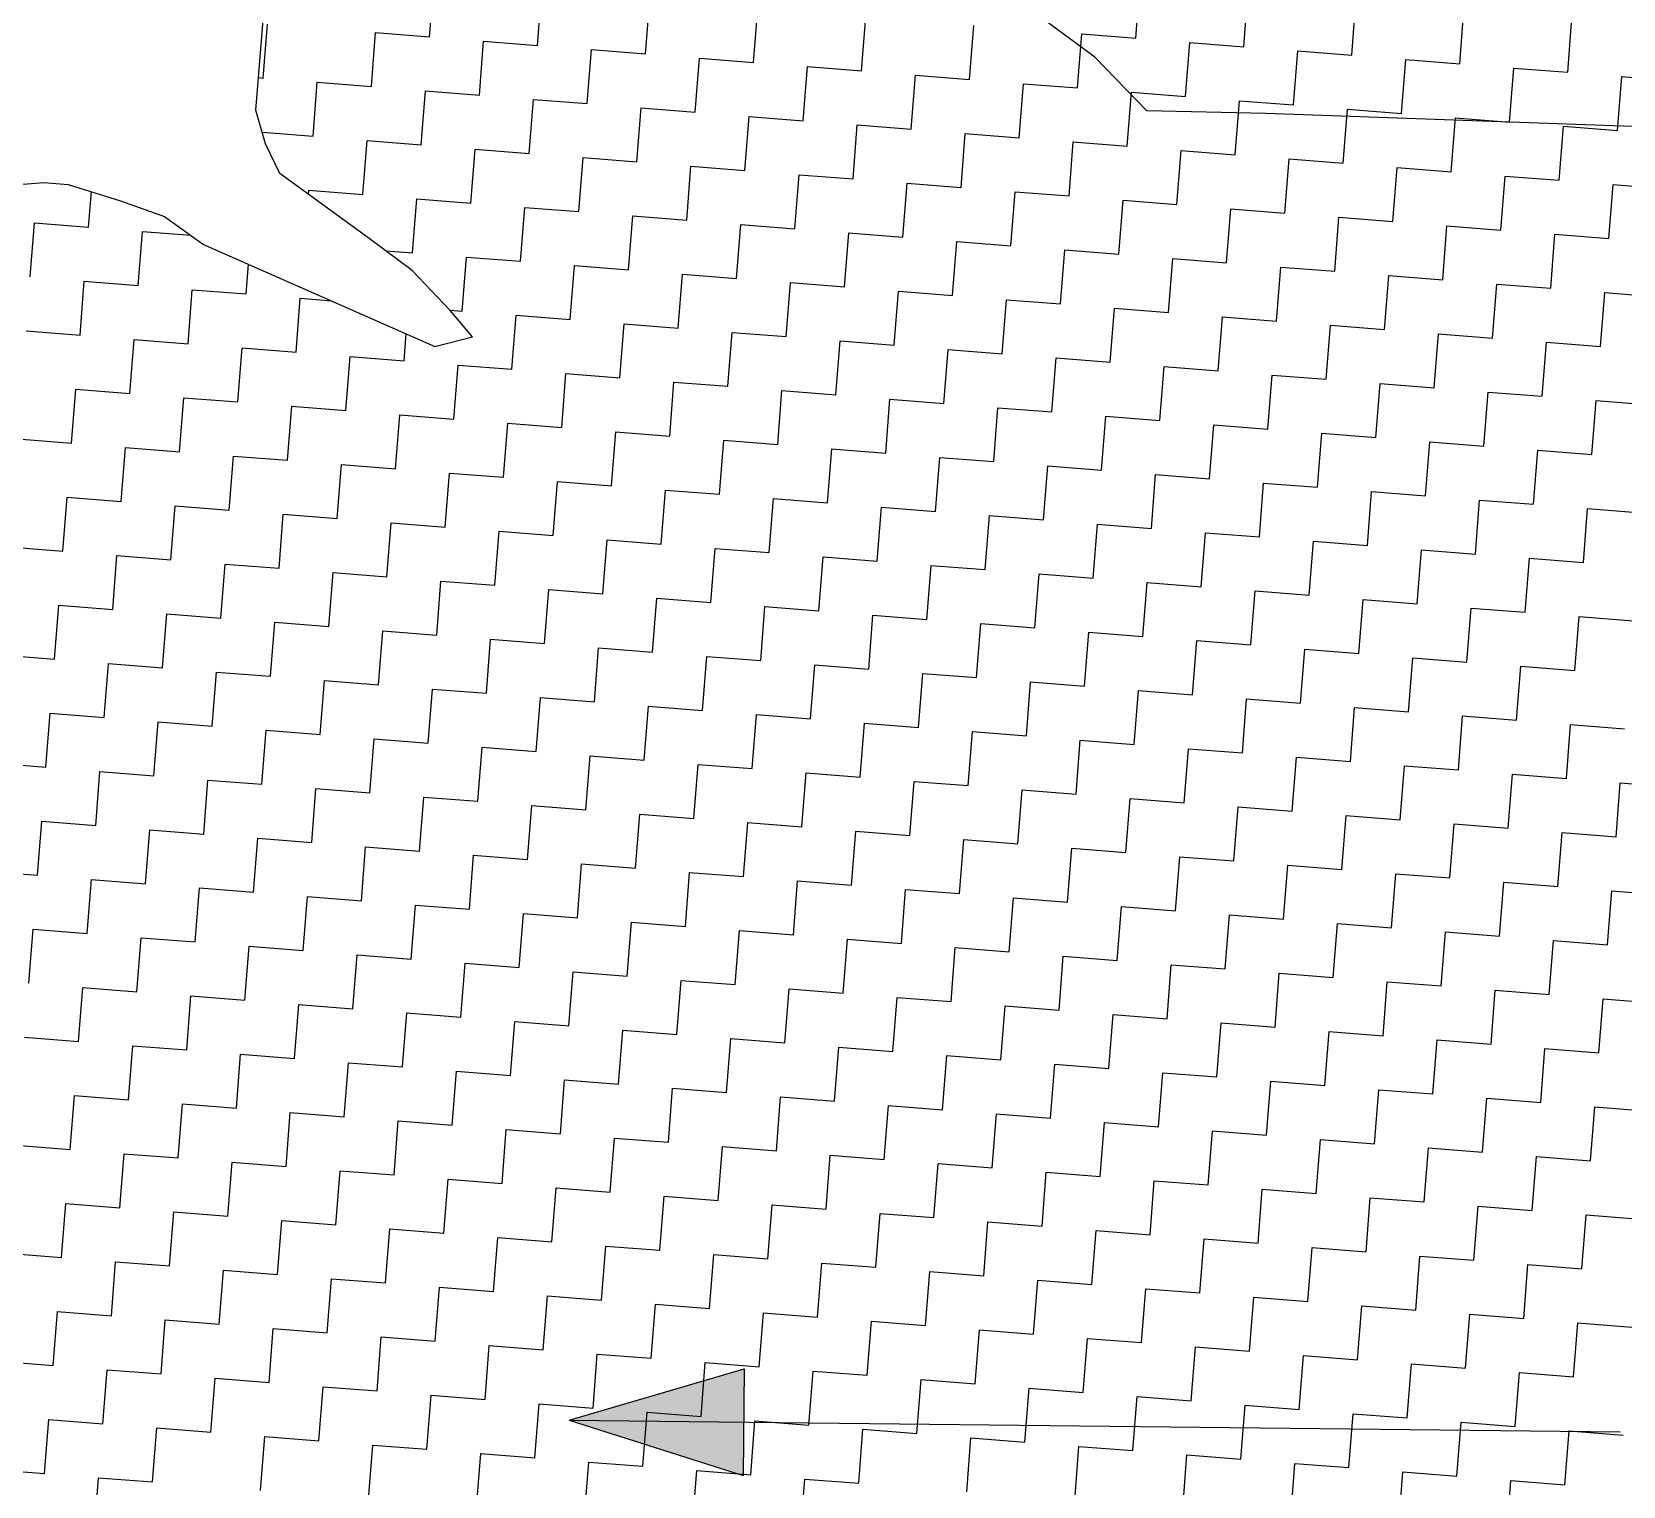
# Model space of a CAD drawing. Header units: metres. Extents: x 292752 to 294952, y 2098977 to 2102453.
# Drawn here: x 294593.3 to 294777.5, y 2100037.6 to 2100206 of the extents above; entities that cross this region are included whole.
import ezdxf

# ---------------------------------------------------------------- set-up
doc = ezdxf.new("R2010")
doc.units = ezdxf.units.M
doc.layers.add('LINE_WATER', color=4, linetype='Continuous')
doc.layers.add('POLY_HATCH', color=12, linetype='Continuous')

msp = doc.modelspace()

# ---------------------------------------------------------------- hatches: boundary and pattern name
h = msp.add_hatch(color=256)
h.paths.add_polyline_path([(294675.69, 2100045.04), (294675.75, 2100051.22), (294655.49, 2100045.27)])
h.paths.add_polyline_path([(294655.49, 2100045.27), (294675.62, 2100038.87), (294675.69, 2100045.04)])

# ---------------------------------------------------------------- linework, layer by layer
for p, q in [((294655.49, 2100045.27), (294675.75, 2100051.22)), ((294675.75, 2100051.22), (294675.62, 2100038.87)), ((294655.49, 2100045.27), (294777.17, 2100043.93)), ((294655.49, 2100045.27), (294675.62, 2100038.87))]:
    msp.add_line(p, q)
at = {"layer": 'LINE_WATER'}
for p, q in [((294716.35, 2100203.05), (294702.96, 2100212.9)), ((294722.37, 2100196.83), (294716.35, 2100203.05)), ((294736.12, 2100196.51), (294722.37, 2100196.83)), ((294779.65, 2100194.99), (294736.12, 2100196.51))]:
    msp.add_line(p, q, dxfattribs=at)
at = {"layer": 'POLY_HATCH', "linetype": 'Continuous'}
for p, q in [((294639.33, 2100205.4), (294639.82, 2100211.65)), ((294651.83, 2100204.41), (294652.32, 2100210.66)), ((294721.08, 2100205.24), (294721.57, 2100211.49)), ((294733.58, 2100204.25), (294734.07, 2100210.5)), ((294664.33, 2100203.42), (294664.82, 2100209.68)), ((294676.83, 2100202.44), (294677.32, 2100208.69)), ((294746.08, 2100203.26), (294746.57, 2100209.51)), ((294758.58, 2100202.28), (294759.07, 2100208.53)), ((294620.08, 2100200.63), (294620.58, 2100206.88)), ((294689.33, 2100201.45), (294689.83, 2100207.7)), ((294701.83, 2100200.47), (294702.33, 2100206.72)), ((294771.08, 2100201.29), (294771.57, 2100207.54)), ((294632.59, 2100199.64), (294633.08, 2100205.89)), ((294633.08, 2100205.89), (294639.33, 2100205.4)), ((294645.09, 2100198.65), (294645.58, 2100204.9)), ((294645.58, 2100204.9), (294651.83, 2100204.41)), ((294714.33, 2100199.48), (294714.83, 2100205.73)), ((294714.83, 2100205.73), (294721.08, 2100205.24)), ((294726.83, 2100198.49), (294727.33, 2100204.74)), ((294727.33, 2100204.74), (294733.58, 2100204.25)), ((294657.59, 2100197.67), (294658.08, 2100203.92)), ((294658.08, 2100203.92), (294664.33, 2100203.42)), ((294670.09, 2100196.68), (294670.58, 2100202.93)), ((294670.58, 2100202.93), (294676.83, 2100202.44)), ((294739.34, 2100197.51), (294739.83, 2100203.76)), ((294739.83, 2100203.76), (294746.08, 2100203.26)), ((294751.84, 2100196.52), (294752.33, 2100202.77)), ((294752.33, 2100202.77), (294758.58, 2100202.28)), ((294619.53, 2100200.67), (294620.08, 2100200.63)), ((294682.59, 2100195.69), (294683.08, 2100201.95)), ((294683.08, 2100201.95), (294689.33, 2100201.45)), ((294695.09, 2100194.71), (294695.58, 2100200.96)), ((294695.58, 2100200.96), (294701.83, 2100200.47)), ((294764.34, 2100195.53), (294764.83, 2100201.78)), ((294764.83, 2100201.78), (294771.08, 2100201.29)), ((294776.84, 2100194.55), (294777.33, 2100200.8)), ((294777.33, 2100200.8), (294783.58, 2100200.3)), ((294625.84, 2100193.88), (294626.33, 2100200.13)), ((294626.33, 2100200.13), (294632.59, 2100199.64)), ((294638.34, 2100192.9), (294638.84, 2100199.15)), ((294638.84, 2100199.15), (294645.09, 2100198.65)), ((294707.59, 2100193.72), (294708.08, 2100199.97)), ((294708.08, 2100199.97), (294714.33, 2100199.48)), ((294720.09, 2100192.74), (294720.58, 2100198.99)), ((294720.58, 2100198.99), (294726.83, 2100198.49)), ((294650.84, 2100191.91), (294651.34, 2100198.16)), ((294651.34, 2100198.16), (294657.59, 2100197.67)), ((294663.34, 2100190.92), (294663.84, 2100197.17)), ((294663.84, 2100197.17), (294670.09, 2100196.68)), ((294732.59, 2100191.75), (294733.08, 2100198)), ((294733.08, 2100198), (294739.34, 2100197.51)), ((294745.09, 2100190.76), (294745.59, 2100197.01)), ((294745.59, 2100197.01), (294751.84, 2100196.52)), ((294675.84, 2100189.94), (294676.34, 2100196.19)), ((294676.34, 2100196.19), (294682.59, 2100195.69)), ((294688.35, 2100188.95), (294688.84, 2100195.2)), ((294688.84, 2100195.2), (294695.09, 2100194.71)), ((294757.59, 2100189.78), (294758.09, 2100196.03)), ((294758.09, 2100196.03), (294764.34, 2100195.53)), ((294619.97, 2100194.35), (294625.84, 2100193.88)), ((294631.6, 2100187.14), (294632.09, 2100193.39)), ((294632.09, 2100193.39), (294638.34, 2100192.9)), ((294700.85, 2100187.96), (294701.34, 2100194.21)), ((294701.34, 2100194.21), (294707.59, 2100193.72)), ((294713.35, 2100186.98), (294713.84, 2100193.23)), ((294713.84, 2100193.23), (294720.09, 2100192.74)), ((294770.09, 2100188.79), (294770.59, 2100195.04)), ((294770.59, 2100195.04), (294776.84, 2100194.55)), ((294644.1, 2100186.15), (294644.59, 2100192.4)), ((294644.59, 2100192.4), (294650.84, 2100191.91)), ((294656.6, 2100185.17), (294657.09, 2100191.42)), ((294657.09, 2100191.42), (294663.34, 2100190.92)), ((294725.85, 2100185.99), (294726.34, 2100192.24)), ((294726.34, 2100192.24), (294732.59, 2100191.75)), ((294669.1, 2100184.18), (294669.59, 2100190.43)), ((294669.59, 2100190.43), (294675.84, 2100189.94)), ((294738.35, 2100185), (294738.84, 2100191.26)), ((294738.84, 2100191.26), (294745.09, 2100190.76)), ((294750.85, 2100184.02), (294751.34, 2100190.27)), ((294751.34, 2100190.27), (294757.59, 2100189.78)), ((294681.6, 2100183.19), (294682.1, 2100189.44)), ((294682.1, 2100189.44), (294688.35, 2100188.95)), ((294694.1, 2100182.21), (294694.6, 2100188.46)), ((294694.6, 2100188.46), (294700.85, 2100187.96)), ((294763.35, 2100183.03), (294763.84, 2100189.28)), ((294763.84, 2100189.28), (294770.09, 2100188.79)), ((294775.85, 2100182.05), (294776.34, 2100188.3)), ((294776.34, 2100188.3), (294782.59, 2100187.8)), ((294599.85, 2100183.36), (294600.18, 2100187.48)), ((294625.31, 2100187.16), (294625.35, 2100187.63)), ((294625.35, 2100187.63), (294631.6, 2100187.14)), ((294637.36, 2100180.4), (294637.85, 2100186.65)), ((294637.85, 2100186.65), (294644.1, 2100186.15)), ((294706.6, 2100181.22), (294707.1, 2100187.47)), ((294707.1, 2100187.47), (294713.35, 2100186.98)), ((294719.1, 2100180.23), (294719.6, 2100186.48)), ((294719.6, 2100186.48), (294725.85, 2100185.99)), ((294649.86, 2100179.41), (294650.35, 2100185.66)), ((294650.35, 2100185.66), (294656.6, 2100185.17)), ((294662.36, 2100178.42), (294662.85, 2100184.67)), ((294662.85, 2100184.67), (294669.1, 2100184.18)), ((294731.6, 2100179.25), (294732.1, 2100185.5)), ((294732.1, 2100185.5), (294738.35, 2100185)), ((294744.11, 2100178.26), (294744.6, 2100184.51)), ((294744.6, 2100184.51), (294750.85, 2100184.02)), ((294593.11, 2100177.6), (294593.6, 2100183.85)), ((294593.6, 2100183.85), (294599.85, 2100183.36)), ((294605.61, 2100176.61), (294606.1, 2100182.86)), ((294606.1, 2100182.86), (294611.68, 2100182.42)), ((294674.86, 2100177.44), (294675.35, 2100183.69)), ((294675.35, 2100183.69), (294681.6, 2100183.19)), ((294687.36, 2100176.45), (294687.85, 2100182.7)), ((294687.85, 2100182.7), (294694.1, 2100182.21)), ((294756.61, 2100177.27), (294757.1, 2100183.53)), ((294757.1, 2100183.53), (294763.35, 2100183.03)), ((294769.11, 2100176.29), (294769.6, 2100182.54)), ((294769.6, 2100182.54), (294775.85, 2100182.05)), ((294634.25, 2100180.64), (294637.36, 2100180.4)), ((294699.86, 2100175.46), (294700.35, 2100181.71)), ((294700.35, 2100181.71), (294706.6, 2100181.22)), ((294712.36, 2100174.48), (294712.85, 2100180.73)), ((294712.85, 2100180.73), (294719.1, 2100180.23)), ((294618.11, 2100175.63), (294618.38, 2100179.07)), ((294643.11, 2100173.65), (294643.61, 2100179.9)), ((294643.61, 2100179.9), (294649.86, 2100179.41)), ((294655.61, 2100172.67), (294656.11, 2100178.92)), ((294656.11, 2100178.92), (294662.36, 2100178.42)), ((294724.86, 2100173.49), (294725.35, 2100179.74)), ((294725.35, 2100179.74), (294731.6, 2100179.25)), ((294737.36, 2100172.5), (294737.86, 2100178.75)), ((294737.86, 2100178.75), (294744.11, 2100178.26)), ((294598.87, 2100170.86), (294599.36, 2100177.11)), ((294599.36, 2100177.11), (294605.61, 2100176.61)), ((294668.11, 2100171.68), (294668.61, 2100177.93)), ((294668.61, 2100177.93), (294674.86, 2100177.44)), ((294680.62, 2100170.69), (294681.11, 2100176.94)), ((294681.11, 2100176.94), (294687.36, 2100176.45)), ((294749.86, 2100171.52), (294750.36, 2100177.77)), ((294750.36, 2100177.77), (294756.61, 2100177.27)), ((294762.36, 2100170.53), (294762.86, 2100176.78)), ((294762.86, 2100176.78), (294769.11, 2100176.29)), ((294611.37, 2100169.87), (294611.86, 2100176.12)), ((294611.86, 2100176.12), (294618.11, 2100175.63)), ((294623.87, 2100168.88), (294624.36, 2100175.13)), ((294624.36, 2100175.13), (294627.96, 2100174.85)), ((294693.12, 2100169.71), (294693.61, 2100175.96)), ((294693.61, 2100175.96), (294699.86, 2100175.46)), ((294705.62, 2100168.72), (294706.11, 2100174.97)), ((294706.11, 2100174.97), (294712.36, 2100174.48)), ((294774.86, 2100169.54), (294775.36, 2100175.79)), ((294775.36, 2100175.79), (294781.61, 2100175.3)), ((294641.65, 2100173.77), (294643.11, 2100173.65)), ((294648.87, 2100166.91), (294649.36, 2100173.16)), ((294649.36, 2100173.16), (294655.61, 2100172.67)), ((294718.12, 2100167.73), (294718.61, 2100173.98)), ((294718.61, 2100173.98), (294724.86, 2100173.49)), ((294730.62, 2100166.75), (294731.11, 2100173)), ((294731.11, 2100173), (294737.36, 2100172.5)), ((294592.62, 2100171.35), (294598.87, 2100170.86)), ((294661.37, 2100165.92), (294661.86, 2100172.17)), ((294661.86, 2100172.17), (294668.11, 2100171.68)), ((294673.87, 2100164.94), (294674.36, 2100171.19)), ((294674.36, 2100171.19), (294680.62, 2100170.69)), ((294743.12, 2100165.76), (294743.61, 2100172.01)), ((294743.61, 2100172.01), (294749.86, 2100171.52)), ((294604.62, 2100164.11), (294605.12, 2100170.36)), ((294605.12, 2100170.36), (294611.37, 2100169.87)), ((294617.12, 2100163.13), (294617.62, 2100169.38)), ((294617.62, 2100169.38), (294623.87, 2100168.88)), ((294636.37, 2100167.9), (294636.62, 2100171.04)), ((294686.37, 2100163.95), (294686.87, 2100170.2)), ((294686.87, 2100170.2), (294693.12, 2100169.71)), ((294755.62, 2100164.77), (294756.11, 2100171.02)), ((294756.11, 2100171.02), (294762.36, 2100170.53)), ((294768.12, 2100163.79), (294768.61, 2100170.04)), ((294768.61, 2100170.04), (294774.86, 2100169.54)), ((294629.63, 2100162.14), (294630.12, 2100168.39)), ((294630.12, 2100168.39), (294636.37, 2100167.9)), ((294698.87, 2100162.96), (294699.37, 2100169.21)), ((294699.37, 2100169.21), (294705.62, 2100168.72)), ((294711.37, 2100161.98), (294711.87, 2100168.23)), ((294711.87, 2100168.23), (294718.12, 2100167.73)), ((294642.13, 2100161.15), (294642.62, 2100167.4)), ((294642.62, 2100167.4), (294648.87, 2100166.91)), ((294654.63, 2100160.17), (294655.12, 2100166.42)), ((294655.12, 2100166.42), (294661.37, 2100165.92)), ((294723.87, 2100160.99), (294724.37, 2100167.24)), ((294724.37, 2100167.24), (294730.62, 2100166.75)), ((294736.38, 2100160), (294736.87, 2100166.25)), ((294736.87, 2100166.25), (294743.12, 2100165.76)), ((294597.88, 2100158.35), (294598.37, 2100164.61)), ((294598.37, 2100164.61), (294604.62, 2100164.11)), ((294667.13, 2100159.18), (294667.62, 2100165.43)), ((294667.62, 2100165.43), (294673.87, 2100164.94)), ((294679.63, 2100158.19), (294680.12, 2100164.44)), ((294680.12, 2100164.44), (294686.37, 2100163.95)), ((294748.88, 2100159.02), (294749.37, 2100165.27)), ((294749.37, 2100165.27), (294755.62, 2100164.77)), ((294761.38, 2100158.03), (294761.87, 2100164.28)), ((294761.87, 2100164.28), (294768.12, 2100163.79)), ((294610.38, 2100157.37), (294610.87, 2100163.62)), ((294610.87, 2100163.62), (294617.12, 2100163.13)), ((294622.88, 2100156.38), (294623.38, 2100162.63)), ((294623.38, 2100162.63), (294629.63, 2100162.14)), ((294692.13, 2100157.21), (294692.62, 2100163.46)), ((294692.62, 2100163.46), (294698.87, 2100162.96)), ((294704.63, 2100156.22), (294705.12, 2100162.47)), ((294705.12, 2100162.47), (294711.37, 2100161.98)), ((294773.88, 2100157.04), (294774.37, 2100163.29)), ((294774.37, 2100163.29), (294780.62, 2100162.8)), ((294635.38, 2100155.4), (294635.88, 2100161.65)), ((294635.88, 2100161.65), (294642.13, 2100161.15)), ((294647.88, 2100154.41), (294648.38, 2100160.66)), ((294648.38, 2100160.66), (294654.63, 2100160.17)), ((294717.13, 2100155.23), (294717.62, 2100161.48)), ((294717.62, 2100161.48), (294723.87, 2100160.99)), ((294729.63, 2100154.25), (294730.13, 2100160.5)), ((294730.13, 2100160.5), (294736.38, 2100160)), ((294591.63, 2100158.85), (294597.88, 2100158.35)), ((294660.38, 2100153.42), (294660.88, 2100159.67)), ((294660.88, 2100159.67), (294667.13, 2100159.18)), ((294672.89, 2100152.44), (294673.38, 2100158.69)), ((294673.38, 2100158.69), (294679.63, 2100158.19)), ((294742.13, 2100153.26), (294742.63, 2100159.51)), ((294742.63, 2100159.51), (294748.88, 2100159.02)), ((294754.63, 2100152.27), (294755.13, 2100158.52)), ((294755.13, 2100158.52), (294761.38, 2100158.03)), ((294603.64, 2100151.61), (294604.13, 2100157.86)), ((294604.13, 2100157.86), (294610.38, 2100157.37)), ((294616.14, 2100150.62), (294616.63, 2100156.87)), ((294616.63, 2100156.87), (294622.88, 2100156.38)), ((294685.39, 2100151.45), (294685.88, 2100157.7)), ((294685.88, 2100157.7), (294692.13, 2100157.21)), ((294697.89, 2100150.46), (294698.38, 2100156.71)), ((294698.38, 2100156.71), (294704.63, 2100156.22)), ((294767.13, 2100151.29), (294767.63, 2100157.54)), ((294767.63, 2100157.54), (294773.88, 2100157.04)), ((294628.64, 2100149.64), (294629.13, 2100155.89)), ((294629.13, 2100155.89), (294635.38, 2100155.4)), ((294641.14, 2100148.65), (294641.63, 2100154.9)), ((294641.63, 2100154.9), (294647.88, 2100154.41)), ((294710.39, 2100149.48), (294710.88, 2100155.73)), ((294710.88, 2100155.73), (294717.13, 2100155.23)), ((294722.89, 2100148.49), (294723.38, 2100154.74)), ((294723.38, 2100154.74), (294729.63, 2100154.25)), ((294653.64, 2100147.66), (294654.13, 2100153.92)), ((294654.13, 2100153.92), (294660.38, 2100153.42)), ((294666.14, 2100146.68), (294666.63, 2100152.93)), ((294666.63, 2100152.93), (294672.89, 2100152.44)), ((294735.39, 2100147.5), (294735.88, 2100153.75)), ((294735.88, 2100153.75), (294742.13, 2100153.26)), ((294747.89, 2100146.52), (294748.38, 2100152.77)), ((294748.38, 2100152.77), (294754.63, 2100152.27)), ((294596.89, 2100145.85), (294597.39, 2100152.1)), ((294597.39, 2100152.1), (294603.64, 2100151.61)), ((294609.39, 2100144.87), (294609.89, 2100151.12)), ((294609.89, 2100151.12), (294616.14, 2100150.62)), ((294678.64, 2100145.69), (294679.14, 2100151.94)), ((294679.14, 2100151.94), (294685.39, 2100151.45)), ((294691.14, 2100144.71), (294691.64, 2100150.96)), ((294691.64, 2100150.96), (294697.89, 2100150.46)), ((294760.39, 2100145.53), (294760.88, 2100151.78)), ((294760.88, 2100151.78), (294767.13, 2100151.29)), ((294621.9, 2100143.88), (294622.39, 2100150.13)), ((294622.39, 2100150.13), (294628.64, 2100149.64)), ((294634.4, 2100142.89), (294634.89, 2100149.14)), ((294634.89, 2100149.14), (294641.14, 2100148.65)), ((294703.64, 2100143.72), (294704.14, 2100149.97)), ((294704.14, 2100149.97), (294710.39, 2100149.48)), ((294772.89, 2100144.54), (294773.38, 2100150.79)), ((294773.38, 2100150.79), (294779.63, 2100150.3)), ((294646.9, 2100141.91), (294647.39, 2100148.16)), ((294647.39, 2100148.16), (294653.64, 2100147.66)), ((294659.4, 2100140.92), (294659.89, 2100147.17)), ((294659.89, 2100147.17), (294666.14, 2100146.68)), ((294716.14, 2100142.73), (294716.64, 2100148.98)), ((294716.64, 2100148.98), (294722.89, 2100148.49)), ((294728.65, 2100141.75), (294729.14, 2100148)), ((294729.14, 2100148), (294735.39, 2100147.5)), ((294590.64, 2100146.35), (294596.89, 2100145.85)), ((294602.65, 2100139.11), (294603.14, 2100145.36)), ((294603.14, 2100145.36), (294609.39, 2100144.87)), ((294671.9, 2100139.93), (294672.39, 2100146.18)), ((294672.39, 2100146.18), (294678.64, 2100145.69)), ((294741.15, 2100140.76), (294741.64, 2100147.01)), ((294741.64, 2100147.01), (294747.89, 2100146.52)), ((294753.65, 2100139.77), (294754.14, 2100146.02)), ((294754.14, 2100146.02), (294760.39, 2100145.53)), ((294615.15, 2100138.12), (294615.65, 2100144.37)), ((294615.65, 2100144.37), (294621.9, 2100143.88)), ((294684.4, 2100138.95), (294684.89, 2100145.2)), ((294684.89, 2100145.2), (294691.14, 2100144.71)), ((294696.9, 2100137.96), (294697.39, 2100144.21)), ((294697.39, 2100144.21), (294703.64, 2100143.72)), ((294766.15, 2100138.79), (294766.64, 2100145.04)), ((294766.64, 2100145.04), (294772.89, 2100144.54)), ((294627.65, 2100137.14), (294628.15, 2100143.39)), ((294628.15, 2100143.39), (294634.4, 2100142.89)), ((294640.15, 2100136.15), (294640.65, 2100142.4)), ((294640.65, 2100142.4), (294646.9, 2100141.91)), ((294709.4, 2100136.97), (294709.89, 2100143.23)), ((294709.89, 2100143.23), (294716.14, 2100142.73)), ((294721.9, 2100135.99), (294722.39, 2100142.24)), ((294722.39, 2100142.24), (294728.65, 2100141.75)), ((294652.65, 2100135.16), (294653.15, 2100141.41)), ((294653.15, 2100141.41), (294659.4, 2100140.92)), ((294665.15, 2100134.18), (294665.65, 2100140.43)), ((294665.65, 2100140.43), (294671.9, 2100139.93)), ((294734.4, 2100135), (294734.9, 2100141.25)), ((294734.9, 2100141.25), (294741.15, 2100140.76)), ((294746.9, 2100134.02), (294747.4, 2100140.27)), ((294747.4, 2100140.27), (294753.65, 2100139.77)), ((294595.91, 2100133.35), (294596.4, 2100139.6)), ((294596.4, 2100139.6), (294602.65, 2100139.11)), ((294608.41, 2100132.37), (294608.9, 2100138.62)), ((294608.9, 2100138.62), (294615.15, 2100138.12)), ((294677.66, 2100133.19), (294678.15, 2100139.44)), ((294678.15, 2100139.44), (294684.4, 2100138.95)), ((294690.16, 2100132.2), (294690.65, 2100138.45)), ((294690.65, 2100138.45), (294696.9, 2100137.96)), ((294759.4, 2100133.03), (294759.9, 2100139.28)), ((294759.9, 2100139.28), (294766.15, 2100138.79)), ((294771.9, 2100132.04), (294772.4, 2100138.29)), ((294772.4, 2100138.29), (294778.65, 2100137.8)), ((294620.91, 2100131.38), (294621.4, 2100137.63)), ((294621.4, 2100137.63), (294627.65, 2100137.14)), ((294633.41, 2100130.39), (294633.9, 2100136.64)), ((294633.9, 2100136.64), (294640.15, 2100136.15)), ((294702.66, 2100131.22), (294703.15, 2100137.47)), ((294703.15, 2100137.47), (294709.4, 2100136.97)), ((294715.16, 2100130.23), (294715.65, 2100136.48)), ((294715.65, 2100136.48), (294721.9, 2100135.99)), ((294645.91, 2100129.41), (294646.4, 2100135.66)), ((294646.4, 2100135.66), (294652.65, 2100135.16)), ((294658.41, 2100128.42), (294658.9, 2100134.67)), ((294658.9, 2100134.67), (294665.15, 2100134.18)), ((294727.66, 2100129.24), (294728.15, 2100135.5)), ((294728.15, 2100135.5), (294734.4, 2100135)), ((294740.16, 2100128.26), (294740.65, 2100134.51)), ((294740.65, 2100134.51), (294746.9, 2100134.02)), ((294589.66, 2100133.85), (294595.91, 2100133.35)), ((294601.66, 2100126.61), (294602.16, 2100132.86)), ((294602.16, 2100132.86), (294608.41, 2100132.37)), ((294670.91, 2100127.43), (294671.41, 2100133.68)), ((294671.41, 2100133.68), (294677.66, 2100133.19)), ((294683.41, 2100126.45), (294683.91, 2100132.7)), ((294683.91, 2100132.7), (294690.16, 2100132.2)), ((294752.66, 2100127.27), (294753.15, 2100133.52)), ((294753.15, 2100133.52), (294759.4, 2100133.03)), ((294765.16, 2100126.29), (294765.65, 2100132.54)), ((294765.65, 2100132.54), (294771.9, 2100132.04)), ((294614.17, 2100125.62), (294614.66, 2100131.87)), ((294614.66, 2100131.87), (294620.91, 2100131.38)), ((294626.67, 2100124.64), (294627.16, 2100130.89)), ((294627.16, 2100130.89), (294633.41, 2100130.39)), ((294695.91, 2100125.46), (294696.41, 2100131.71)), ((294696.41, 2100131.71), (294702.66, 2100131.22)), ((294708.41, 2100124.47), (294708.91, 2100130.72)), ((294708.91, 2100130.72), (294715.16, 2100130.23)), ((294639.17, 2100123.65), (294639.66, 2100129.9)), ((294639.66, 2100129.9), (294645.91, 2100129.41)), ((294651.67, 2100122.66), (294652.16, 2100128.91)), ((294652.16, 2100128.91), (294658.41, 2100128.42)), ((294720.91, 2100123.49), (294721.41, 2100129.74)), ((294721.41, 2100129.74), (294727.66, 2100129.24)), ((294733.42, 2100122.5), (294733.91, 2100128.75)), ((294733.91, 2100128.75), (294740.16, 2100128.26)), ((294594.92, 2100120.85), (294595.41, 2100127.1)), ((294595.41, 2100127.1), (294601.66, 2100126.61)), ((294664.17, 2100121.68), (294664.66, 2100127.93)), ((294664.66, 2100127.93), (294670.91, 2100127.43)), ((294676.67, 2100120.69), (294677.16, 2100126.94)), ((294677.16, 2100126.94), (294683.41, 2100126.45)), ((294745.92, 2100121.51), (294746.41, 2100127.76)), ((294746.41, 2100127.76), (294752.66, 2100127.27)), ((294607.42, 2100119.87), (294607.91, 2100126.12)), ((294607.91, 2100126.12), (294614.17, 2100125.62)), ((294619.92, 2100118.88), (294620.42, 2100125.13)), ((294620.42, 2100125.13), (294626.67, 2100124.64)), ((294689.17, 2100119.7), (294689.66, 2100125.95)), ((294689.66, 2100125.95), (294695.91, 2100125.46)), ((294758.42, 2100120.53), (294758.91, 2100126.78)), ((294758.91, 2100126.78), (294765.16, 2100126.29)), ((294770.92, 2100119.54), (294771.41, 2100125.79)), ((294771.41, 2100125.79), (294777.66, 2100125.3)), ((294632.42, 2100117.89), (294632.92, 2100124.14)), ((294632.92, 2100124.14), (294639.17, 2100123.65)), ((294701.67, 2100118.72), (294702.16, 2100124.97)), ((294702.16, 2100124.97), (294708.41, 2100124.47)), ((294714.17, 2100117.73), (294714.66, 2100123.98)), ((294714.66, 2100123.98), (294720.91, 2100123.49)), ((294644.92, 2100116.91), (294645.42, 2100123.16)), ((294645.42, 2100123.16), (294651.67, 2100122.66)), ((294657.42, 2100115.92), (294657.92, 2100122.17)), ((294657.92, 2100122.17), (294664.17, 2100121.68)), ((294726.67, 2100116.74), (294727.17, 2100122.99)), ((294727.17, 2100122.99), (294733.42, 2100122.5)), ((294739.17, 2100115.76), (294739.67, 2100122.01)), ((294739.67, 2100122.01), (294745.92, 2100121.51)), ((294588.67, 2100121.35), (294594.92, 2100120.85)), ((294600.68, 2100114.11), (294601.17, 2100120.36)), ((294601.17, 2100120.36), (294607.42, 2100119.87)), ((294669.93, 2100114.93), (294670.42, 2100121.18)), ((294670.42, 2100121.18), (294676.67, 2100120.69)), ((294682.43, 2100113.95), (294682.92, 2100120.2)), ((294682.92, 2100120.2), (294689.17, 2100119.7)), ((294751.67, 2100114.77), (294752.17, 2100121.02)), ((294752.17, 2100121.02), (294758.42, 2100120.53)), ((294764.17, 2100113.78), (294764.67, 2100120.03)), ((294764.67, 2100120.03), (294770.92, 2100119.54)), ((294613.18, 2100113.12), (294613.67, 2100119.37)), ((294613.67, 2100119.37), (294619.92, 2100118.88)), ((294625.68, 2100112.14), (294626.17, 2100118.39)), ((294626.17, 2100118.39), (294632.42, 2100117.89)), ((294694.93, 2100112.96), (294695.42, 2100119.21)), ((294695.42, 2100119.21), (294701.67, 2100118.72)), ((294707.43, 2100111.97), (294707.92, 2100118.22)), ((294707.92, 2100118.22), (294714.17, 2100117.73)), ((294776.68, 2100112.8), (294777.17, 2100119.05)), ((294777.17, 2100119.05), (294783.42, 2100118.55)), ((294638.18, 2100111.15), (294638.67, 2100117.4)), ((294638.67, 2100117.4), (294644.92, 2100116.91)), ((294650.68, 2100110.16), (294651.17, 2100116.41)), ((294651.17, 2100116.41), (294657.42, 2100115.92)), ((294719.93, 2100110.99), (294720.42, 2100117.24)), ((294720.42, 2100117.24), (294726.67, 2100116.74)), ((294732.43, 2100110), (294732.92, 2100116.25)), ((294732.92, 2100116.25), (294739.17, 2100115.76)), ((294593.93, 2100108.35), (294594.43, 2100114.6)), ((294594.43, 2100114.6), (294600.68, 2100114.11)), ((294663.18, 2100109.18), (294663.68, 2100115.43)), ((294663.68, 2100115.43), (294669.93, 2100114.93)), ((294675.68, 2100108.19), (294676.18, 2100114.44)), ((294676.18, 2100114.44), (294682.43, 2100113.95)), ((294744.93, 2100109.01), (294745.42, 2100115.26)), ((294745.42, 2100115.26), (294751.67, 2100114.77)), ((294757.43, 2100108.03), (294757.92, 2100114.28)), ((294757.92, 2100114.28), (294764.17, 2100113.78)), ((294606.44, 2100107.37), (294606.93, 2100113.62)), ((294606.93, 2100113.62), (294613.18, 2100113.12)), ((294618.94, 2100106.38), (294619.43, 2100112.63)), ((294619.43, 2100112.63), (294625.68, 2100112.14)), ((294688.18, 2100107.2), (294688.68, 2100113.45)), ((294688.68, 2100113.45), (294694.93, 2100112.96)), ((294700.68, 2100106.22), (294701.18, 2100112.47)), ((294701.18, 2100112.47), (294707.43, 2100111.97)), ((294769.93, 2100107.04), (294770.42, 2100113.29)), ((294770.42, 2100113.29), (294776.68, 2100112.8)), ((294631.44, 2100105.39), (294631.93, 2100111.64)), ((294631.93, 2100111.64), (294638.18, 2100111.15)), ((294643.94, 2100104.41), (294644.43, 2100110.66)), ((294644.43, 2100110.66), (294650.68, 2100110.16)), ((294713.18, 2100105.23), (294713.68, 2100111.48)), ((294713.68, 2100111.48), (294719.93, 2100110.99)), ((294725.69, 2100104.24), (294726.18, 2100110.49)), ((294726.18, 2100110.49), (294732.43, 2100110)), ((294587.68, 2100108.84), (294593.93, 2100108.35)), ((294656.44, 2100103.42), (294656.93, 2100109.67)), ((294656.93, 2100109.67), (294663.18, 2100109.18)), ((294668.94, 2100102.43), (294669.43, 2100108.68)), ((294669.43, 2100108.68), (294675.68, 2100108.19)), ((294738.19, 2100103.26), (294738.68, 2100109.51)), ((294738.68, 2100109.51), (294744.93, 2100109.01)), ((294750.69, 2100102.27), (294751.18, 2100108.52)), ((294751.18, 2100108.52), (294757.43, 2100108.03)), ((294599.69, 2100101.61), (294600.18, 2100107.86)), ((294600.18, 2100107.86), (294606.44, 2100107.37)), ((294612.19, 2100100.62), (294612.69, 2100106.87)), ((294612.69, 2100106.87), (294618.94, 2100106.38)), ((294681.44, 2100101.45), (294681.93, 2100107.7)), ((294681.93, 2100107.7), (294688.18, 2100107.2)), ((294693.94, 2100100.46), (294694.43, 2100106.71)), ((294694.43, 2100106.71), (294700.68, 2100106.22)), ((294763.19, 2100101.28), (294763.68, 2100107.53)), ((294763.68, 2100107.53), (294769.93, 2100107.04)), ((294624.69, 2100099.63), (294625.19, 2100105.89)), ((294625.19, 2100105.89), (294631.44, 2100105.39)), ((294637.19, 2100098.65), (294637.69, 2100104.9)), ((294637.69, 2100104.9), (294643.94, 2100104.41)), ((294706.44, 2100099.47), (294706.93, 2100105.72)), ((294706.93, 2100105.72), (294713.18, 2100105.23)), ((294775.69, 2100100.3), (294776.18, 2100106.55)), ((294776.18, 2100106.55), (294782.43, 2100106.05)), ((294649.69, 2100097.66), (294650.19, 2100103.91)), ((294650.19, 2100103.91), (294656.44, 2100103.42)), ((294718.94, 2100098.49), (294719.44, 2100104.74)), ((294719.44, 2100104.74), (294725.69, 2100104.24)), ((294731.44, 2100097.5), (294731.94, 2100103.75)), ((294731.94, 2100103.75), (294738.19, 2100103.26)), ((294592.95, 2100095.85), (294593.44, 2100102.1)), ((294593.44, 2100102.1), (294599.69, 2100101.61)), ((294605.45, 2100094.86), (294605.94, 2100101.11)), ((294605.94, 2100101.11), (294612.19, 2100100.62)), ((294662.2, 2100096.68), (294662.69, 2100102.93)), ((294662.69, 2100102.93), (294668.94, 2100102.43)), ((294674.7, 2100095.69), (294675.19, 2100101.94)), ((294675.19, 2100101.94), (294681.44, 2100101.45)), ((294743.94, 2100096.51), (294744.44, 2100102.76)), ((294744.44, 2100102.76), (294750.69, 2100102.27)), ((294756.44, 2100095.53), (294756.94, 2100101.78)), ((294756.94, 2100101.78), (294763.19, 2100101.28)), ((294617.95, 2100093.88), (294618.44, 2100100.13)), ((294618.44, 2100100.13), (294624.69, 2100099.63)), ((294687.2, 2100094.7), (294687.69, 2100100.95)), ((294687.69, 2100100.95), (294693.94, 2100100.46)), ((294699.7, 2100093.72), (294700.19, 2100099.97)), ((294700.19, 2100099.97), (294706.44, 2100099.47)), ((294768.94, 2100094.54), (294769.44, 2100100.79)), ((294769.44, 2100100.79), (294775.69, 2100100.3)), ((294630.45, 2100092.89), (294630.94, 2100099.14)), ((294630.94, 2100099.14), (294637.19, 2100098.65)), ((294642.95, 2100091.9), (294643.44, 2100098.16)), ((294643.44, 2100098.16), (294649.69, 2100097.66)), ((294712.2, 2100092.73), (294712.69, 2100098.98)), ((294712.69, 2100098.98), (294718.94, 2100098.49)), ((294724.7, 2100091.74), (294725.19, 2100097.99)), ((294725.19, 2100097.99), (294731.44, 2100097.5)), ((294655.45, 2100090.92), (294655.94, 2100097.17)), ((294655.94, 2100097.17), (294662.2, 2100096.68)), ((294667.95, 2100089.93), (294668.45, 2100096.18)), ((294668.45, 2100096.18), (294674.7, 2100095.69)), ((294737.2, 2100090.76), (294737.69, 2100097.01)), ((294737.69, 2100097.01), (294743.94, 2100096.51)), ((294749.7, 2100089.77), (294750.19, 2100096.02)), ((294750.19, 2100096.02), (294756.44, 2100095.53)), ((294598.7, 2100089.11), (294599.2, 2100095.36)), ((294599.2, 2100095.36), (294605.45, 2100094.86)), ((294611.21, 2100088.12), (294611.7, 2100094.37)), ((294611.7, 2100094.37), (294617.95, 2100093.88)), ((294680.45, 2100088.95), (294680.95, 2100095.2)), ((294680.95, 2100095.2), (294687.2, 2100094.7)), ((294692.95, 2100087.96), (294693.45, 2100094.21)), ((294693.45, 2100094.21), (294699.7, 2100093.72)), ((294762.2, 2100088.78), (294762.69, 2100095.03)), ((294762.69, 2100095.03), (294768.94, 2100094.54)), ((294774.7, 2100087.8), (294775.2, 2100094.05)), ((294775.2, 2100094.05), (294781.45, 2100093.55)), ((294623.71, 2100087.13), (294624.2, 2100093.38)), ((294624.2, 2100093.38), (294630.45, 2100092.89)), ((294636.21, 2100086.15), (294636.7, 2100092.4)), ((294636.7, 2100092.4), (294642.95, 2100091.9)), ((294705.45, 2100086.97), (294705.95, 2100093.22)), ((294705.95, 2100093.22), (294712.2, 2100092.73)), ((294717.96, 2100085.99), (294718.45, 2100092.24)), ((294718.45, 2100092.24), (294724.7, 2100091.74)), ((294648.71, 2100085.16), (294649.2, 2100091.41)), ((294649.2, 2100091.41), (294655.45, 2100090.92)), ((294661.21, 2100084.17), (294661.7, 2100090.42)), ((294661.7, 2100090.42), (294667.95, 2100089.93)), ((294730.46, 2100085), (294730.95, 2100091.25)), ((294730.95, 2100091.25), (294737.2, 2100090.76)), ((294742.96, 2100084.01), (294743.45, 2100090.26)), ((294743.45, 2100090.26), (294749.7, 2100089.77)), ((294592.45, 2100089.6), (294598.7, 2100089.11)), ((294604.46, 2100082.36), (294604.96, 2100088.61)), ((294604.96, 2100088.61), (294611.21, 2100088.12)), ((294673.71, 2100083.19), (294674.2, 2100089.44)), ((294674.2, 2100089.44), (294680.45, 2100088.95)), ((294686.21, 2100082.2), (294686.7, 2100088.45)), ((294686.7, 2100088.45), (294692.95, 2100087.96)), ((294755.46, 2100083.03), (294755.95, 2100089.28)), ((294755.95, 2100089.28), (294762.2, 2100088.78)), ((294767.96, 2100082.04), (294768.45, 2100088.29)), ((294768.45, 2100088.29), (294774.7, 2100087.8)), ((294616.96, 2100081.38), (294617.46, 2100087.63)), ((294617.46, 2100087.63), (294623.71, 2100087.13)), ((294629.46, 2100080.39), (294629.96, 2100086.64)), ((294629.96, 2100086.64), (294636.21, 2100086.15)), ((294698.71, 2100081.21), (294699.2, 2100087.47)), ((294699.2, 2100087.47), (294705.45, 2100086.97)), ((294711.21, 2100080.23), (294711.7, 2100086.48)), ((294711.7, 2100086.48), (294717.96, 2100085.99)), ((294641.96, 2100079.4), (294642.46, 2100085.65)), ((294642.46, 2100085.65), (294648.71, 2100085.16)), ((294654.47, 2100078.42), (294654.96, 2100084.67)), ((294654.96, 2100084.67), (294661.21, 2100084.17)), ((294723.71, 2100079.24), (294724.21, 2100085.49)), ((294724.21, 2100085.49), (294730.46, 2100085)), ((294597.72, 2100076.61), (294598.21, 2100082.86)), ((294598.21, 2100082.86), (294604.46, 2100082.36)), ((294666.97, 2100077.43), (294667.46, 2100083.68)), ((294667.46, 2100083.68), (294673.71, 2100083.19)), ((294679.47, 2100076.44), (294679.96, 2100082.69)), ((294679.96, 2100082.69), (294686.21, 2100082.2)), ((294736.21, 2100078.26), (294736.71, 2100084.51)), ((294736.71, 2100084.51), (294742.96, 2100084.01)), ((294748.71, 2100077.27), (294749.21, 2100083.52)), ((294749.21, 2100083.52), (294755.46, 2100083.03)), ((294610.22, 2100075.62), (294610.71, 2100081.87)), ((294610.71, 2100081.87), (294616.96, 2100081.38)), ((294622.72, 2100074.63), (294623.21, 2100080.88)), ((294623.21, 2100080.88), (294629.46, 2100080.39)), ((294691.97, 2100075.46), (294692.46, 2100081.71)), ((294692.46, 2100081.71), (294698.71, 2100081.21)), ((294761.21, 2100076.28), (294761.71, 2100082.53)), ((294761.71, 2100082.53), (294767.96, 2100082.04)), ((294773.72, 2100075.3), (294774.21, 2100081.55)), ((294774.21, 2100081.55), (294780.46, 2100081.05)), ((294635.22, 2100073.65), (294635.71, 2100079.9)), ((294635.71, 2100079.9), (294641.96, 2100079.4)), ((294704.47, 2100074.47), (294704.96, 2100080.72)), ((294704.96, 2100080.72), (294711.21, 2100080.23)), ((294716.97, 2100073.48), (294717.46, 2100079.74)), ((294717.46, 2100079.74), (294723.71, 2100079.24)), ((294647.72, 2100072.66), (294648.21, 2100078.91)), ((294648.21, 2100078.91), (294654.47, 2100078.42)), ((294660.22, 2100071.67), (294660.72, 2100077.92)), ((294660.72, 2100077.92), (294666.97, 2100077.43)), ((294729.47, 2100072.5), (294729.96, 2100078.75)), ((294729.96, 2100078.75), (294736.21, 2100078.26)), ((294741.97, 2100071.51), (294742.46, 2100077.76)), ((294742.46, 2100077.76), (294748.71, 2100077.27)), ((294591.47, 2100077.1), (294597.72, 2100076.61)), ((294603.48, 2100069.86), (294603.97, 2100076.11)), ((294603.97, 2100076.11), (294610.22, 2100075.62)), ((294672.72, 2100070.69), (294673.22, 2100076.94)), ((294673.22, 2100076.94), (294679.47, 2100076.44)), ((294685.22, 2100069.7), (294685.72, 2100075.95)), ((294685.72, 2100075.95), (294691.97, 2100075.46)), ((294754.47, 2100070.53), (294754.96, 2100076.78)), ((294754.96, 2100076.78), (294761.21, 2100076.28)), ((294766.97, 2100069.54), (294767.47, 2100075.79)), ((294767.47, 2100075.79), (294773.72, 2100075.3)), ((294615.98, 2100068.88), (294616.47, 2100075.13)), ((294616.47, 2100075.13), (294622.72, 2100074.63)), ((294628.48, 2100067.89), (294628.97, 2100074.14)), ((294628.97, 2100074.14), (294635.22, 2100073.65)), ((294697.72, 2100068.71), (294698.22, 2100074.96)), ((294698.22, 2100074.96), (294704.47, 2100074.47)), ((294710.23, 2100067.73), (294710.72, 2100073.98)), ((294710.72, 2100073.98), (294716.97, 2100073.48)), ((294640.98, 2100066.9), (294641.47, 2100073.15)), ((294641.47, 2100073.15), (294647.72, 2100072.66)), ((294653.48, 2100065.92), (294653.97, 2100072.17)), ((294653.97, 2100072.17), (294660.22, 2100071.67)), ((294722.73, 2100066.74), (294723.22, 2100072.99)), ((294723.22, 2100072.99), (294729.47, 2100072.5)), ((294735.23, 2100065.75), (294735.72, 2100072)), ((294735.72, 2100072), (294741.97, 2100071.51)), ((294596.73, 2100064.11), (294597.23, 2100070.36)), ((294597.23, 2100070.36), (294603.48, 2100069.86)), ((294665.98, 2100064.93), (294666.47, 2100071.18)), ((294666.47, 2100071.18), (294672.72, 2100070.69)), ((294678.48, 2100063.94), (294678.97, 2100070.19)), ((294678.97, 2100070.19), (294685.22, 2100069.7)), ((294747.73, 2100064.77), (294748.22, 2100071.02)), ((294748.22, 2100071.02), (294754.47, 2100070.53)), ((294760.23, 2100063.78), (294760.72, 2100070.03)), ((294760.72, 2100070.03), (294766.97, 2100069.54)), ((294609.23, 2100063.12), (294609.73, 2100069.37)), ((294609.73, 2100069.37), (294615.98, 2100068.88)), ((294621.73, 2100062.13), (294622.23, 2100068.38)), ((294622.23, 2100068.38), (294628.48, 2100067.89)), ((294690.98, 2100062.96), (294691.47, 2100069.21)), ((294691.47, 2100069.21), (294697.72, 2100068.71)), ((294703.48, 2100061.97), (294703.97, 2100068.22)), ((294703.97, 2100068.22), (294710.23, 2100067.73)), ((294772.73, 2100062.79), (294773.22, 2100069.05)), ((294773.22, 2100069.05), (294779.47, 2100068.55)), ((294634.23, 2100061.15), (294634.73, 2100067.4)), ((294634.73, 2100067.4), (294640.98, 2100066.9)), ((294646.73, 2100060.16), (294647.23, 2100066.41)), ((294647.23, 2100066.41), (294653.48, 2100065.92)), ((294715.98, 2100060.98), (294716.48, 2100067.23)), ((294716.48, 2100067.23), (294722.73, 2100066.74)), ((294728.48, 2100060), (294728.98, 2100066.25)), ((294728.98, 2100066.25), (294735.23, 2100065.75)), ((294590.48, 2100064.6), (294596.73, 2100064.11)), ((294659.24, 2100059.17), (294659.73, 2100065.42)), ((294659.73, 2100065.42), (294665.98, 2100064.93)), ((294671.74, 2100058.19), (294672.23, 2100064.44)), ((294672.23, 2100064.44), (294678.48, 2100063.94)), ((294740.98, 2100059.01), (294741.48, 2100065.26)), ((294741.48, 2100065.26), (294747.73, 2100064.77)), ((294753.48, 2100058.02), (294753.98, 2100064.27)), ((294753.98, 2100064.27), (294760.23, 2100063.78)), ((294602.49, 2100057.36), (294602.98, 2100063.61)), ((294602.98, 2100063.61), (294609.23, 2100063.12)), ((294614.99, 2100056.38), (294615.48, 2100062.63)), ((294615.48, 2100062.63), (294621.73, 2100062.13)), ((294684.24, 2100057.2), (294684.73, 2100063.45)), ((294684.73, 2100063.45), (294690.98, 2100062.96)), ((294696.74, 2100056.21), (294697.23, 2100062.46)), ((294697.23, 2100062.46), (294703.48, 2100061.97)), ((294765.99, 2100057.04), (294766.48, 2100063.29)), ((294766.48, 2100063.29), (294772.73, 2100062.79)), ((294627.49, 2100055.39), (294627.98, 2100061.64)), ((294627.98, 2100061.64), (294634.23, 2100061.15)), ((294639.99, 2100054.4), (294640.48, 2100060.65)), ((294640.48, 2100060.65), (294646.73, 2100060.16)), ((294709.24, 2100055.23), (294709.73, 2100061.48)), ((294709.73, 2100061.48), (294715.98, 2100060.98)), ((294652.49, 2100053.42), (294652.99, 2100059.67)), ((294652.99, 2100059.67), (294659.24, 2100059.17)), ((294721.74, 2100054.24), (294722.23, 2100060.49)), ((294722.23, 2100060.49), (294728.48, 2100060)), ((294734.24, 2100053.25), (294734.73, 2100059.5)), ((294734.73, 2100059.5), (294740.98, 2100059.01)), ((294595.75, 2100051.6), (294596.24, 2100057.86)), ((294596.24, 2100057.86), (294602.49, 2100057.36)), ((294664.99, 2100052.43), (294665.49, 2100058.68)), ((294665.49, 2100058.68), (294671.74, 2100058.19)), ((294677.49, 2100051.44), (294677.99, 2100057.69)), ((294677.99, 2100057.69), (294684.24, 2100057.2)), ((294746.74, 2100052.27), (294747.23, 2100058.52)), ((294747.23, 2100058.52), (294753.48, 2100058.02)), ((294759.24, 2100051.28), (294759.73, 2100057.53)), ((294759.73, 2100057.53), (294765.99, 2100057.04)), ((294608.25, 2100050.62), (294608.74, 2100056.87)), ((294608.74, 2100056.87), (294614.99, 2100056.38)), ((294620.75, 2100049.63), (294621.24, 2100055.88)), ((294621.24, 2100055.88), (294627.49, 2100055.39)), ((294689.99, 2100050.46), (294690.49, 2100056.71)), ((294690.49, 2100056.71), (294696.74, 2100056.21)), ((294702.49, 2100049.47), (294702.99, 2100055.72)), ((294702.99, 2100055.72), (294709.24, 2100055.23)), ((294771.74, 2100050.29), (294772.24, 2100056.54)), ((294772.24, 2100056.54), (294778.49, 2100056.05)), ((294633.25, 2100048.65), (294633.74, 2100054.9)), ((294633.74, 2100054.9), (294639.99, 2100054.4)), ((294645.75, 2100047.66), (294646.24, 2100053.91)), ((294646.24, 2100053.91), (294652.49, 2100053.42)), ((294715, 2100048.48), (294715.49, 2100054.73)), ((294715.49, 2100054.73), (294721.74, 2100054.24)), ((294727.5, 2100047.5), (294727.99, 2100053.75)), ((294727.99, 2100053.75), (294734.24, 2100053.25)), ((294589.49, 2100052.1), (294595.75, 2100051.6)), ((294658.25, 2100046.67), (294658.74, 2100052.92)), ((294658.74, 2100052.92), (294664.99, 2100052.43)), ((294670.75, 2100045.69), (294671.24, 2100051.94)), ((294671.24, 2100051.94), (294677.49, 2100051.44)), ((294740, 2100046.51), (294740.49, 2100052.76)), ((294740.49, 2100052.76), (294746.74, 2100052.27)), ((294752.5, 2100045.52), (294752.99, 2100051.77)), ((294752.99, 2100051.77), (294759.24, 2100051.28)), ((294601.5, 2100044.86), (294602, 2100051.11)), ((294602, 2100051.11), (294608.25, 2100050.62)), ((294614, 2100043.87), (294614.5, 2100050.13)), ((294614.5, 2100050.13), (294620.75, 2100049.63)), ((294683.25, 2100044.7), (294683.74, 2100050.95)), ((294683.74, 2100050.95), (294689.99, 2100050.46)), ((294695.75, 2100043.71), (294696.24, 2100049.96)), ((294696.24, 2100049.96), (294702.49, 2100049.47)), ((294765, 2100044.54), (294765.49, 2100050.79)), ((294765.49, 2100050.79), (294771.74, 2100050.29)), ((294626.5, 2100042.89), (294627, 2100049.14)), ((294627, 2100049.14), (294633.25, 2100048.65)), ((294639, 2100041.9), (294639.5, 2100048.15)), ((294639.5, 2100048.15), (294645.75, 2100047.66)), ((294708.25, 2100042.73), (294708.75, 2100048.98)), ((294708.75, 2100048.98), (294715, 2100048.48)), ((294720.75, 2100041.74), (294721.25, 2100047.99)), ((294721.25, 2100047.99), (294727.5, 2100047.5)), ((294651.51, 2100040.92), (294652, 2100047.17)), ((294652, 2100047.17), (294658.25, 2100046.67)), ((294664.01, 2100039.93), (294664.5, 2100046.18)), ((294664.5, 2100046.18), (294670.75, 2100045.69)), ((294733.25, 2100040.75), (294733.75, 2100047)), ((294733.75, 2100047), (294740, 2100046.51)), ((294745.75, 2100039.77), (294746.25, 2100046.02)), ((294746.25, 2100046.02), (294752.5, 2100045.52)), ((294594.76, 2100039.1), (294595.25, 2100045.35)), ((294595.25, 2100045.35), (294601.5, 2100044.86)), ((294607.26, 2100038.12), (294607.75, 2100044.37)), ((294607.75, 2100044.37), (294614, 2100043.87)), ((294676.51, 2100038.94), (294677, 2100045.19)), ((294677, 2100045.19), (294683.25, 2100044.7)), ((294689.01, 2100037.96), (294689.5, 2100044.21)), ((294689.5, 2100044.21), (294695.75, 2100043.71)), ((294758.26, 2100038.78), (294758.75, 2100045.03)), ((294758.75, 2100045.03), (294765, 2100044.54)), ((294770.76, 2100037.79), (294771.25, 2100044.04)), ((294771.25, 2100044.04), (294777.5, 2100043.55)), ((294619.76, 2100037.13), (294620.25, 2100043.38)), ((294620.25, 2100043.38), (294626.5, 2100042.89)), ((294632.26, 2100036.14), (294632.75, 2100042.39)), ((294632.75, 2100042.39), (294639, 2100041.9)), ((294701.51, 2100036.97), (294702, 2100043.22)), ((294702, 2100043.22), (294708.25, 2100042.73)), ((294714.01, 2100035.98), (294714.5, 2100042.23)), ((294714.5, 2100042.23), (294720.75, 2100041.74)), ((294644.76, 2100035.16), (294645.26, 2100041.41)), ((294645.26, 2100041.41), (294651.51, 2100040.92)), ((294657.26, 2100034.17), (294657.76, 2100040.42)), ((294657.76, 2100040.42), (294664.01, 2100039.93)), ((294726.51, 2100035), (294727, 2100041.25)), ((294727, 2100041.25), (294733.25, 2100040.75)), ((294588.51, 2100039.6), (294594.76, 2100039.1)), ((294600.56, 2100032.95), (294601.01, 2100038.61)), ((294601.01, 2100038.61), (294607.26, 2100038.12)), ((294669.76, 2100033.18), (294670.26, 2100039.44)), ((294670.26, 2100039.44), (294676.51, 2100038.94)), ((294739.01, 2100034.01), (294739.5, 2100040.26)), ((294739.5, 2100040.26), (294745.75, 2100039.77)), ((294751.51, 2100033.02), (294752, 2100039.27)), ((294752, 2100039.27), (294758.26, 2100038.78)), ((294682.26, 2100032.2), (294682.76, 2100038.45)), ((294682.76, 2100038.45), (294689.01, 2100037.96)), ((294764.01, 2100032.04), (294764.51, 2100038.29)), ((294764.51, 2100038.29), (294770.76, 2100037.79))]:
    msp.add_line(p, q, dxfattribs=at)
at = {"layer": 'POLY_HATCH'}
for p, q in [((294619.64, 2100202.12), (294620.05, 2100207.32)), ((294619.23, 2100196.91), (294619.64, 2100202.12)), ((294620.35, 2100193.02), (294619.23, 2100196.91)), ((294621.99, 2100189.56), (294620.35, 2100193.02)), ((294632.35, 2100182.07), (294621.99, 2100189.56)), ((294591.79, 2100188.3), (294594.67, 2100188.54)), ((294594.67, 2100188.54), (294597.51, 2100188.32)), ((294597.51, 2100188.32), (294603.55, 2100186.41)), ((294603.55, 2100186.41), (294608.64, 2100184.58)), ((294608.64, 2100184.58), (294613.15, 2100181.37)), ((294613.15, 2100181.37), (294639.94, 2100169.57)), ((294637.3, 2100178.35), (294632.35, 2100182.07)), ((294641.7, 2100173.72), (294637.3, 2100178.35)), ((294644.31, 2100170.66), (294641.7, 2100173.72)), ((294639.94, 2100169.57), (294644.31, 2100170.66))]:
    msp.add_line(p, q, dxfattribs=at)

doc.saveas('drawing.dxf')
